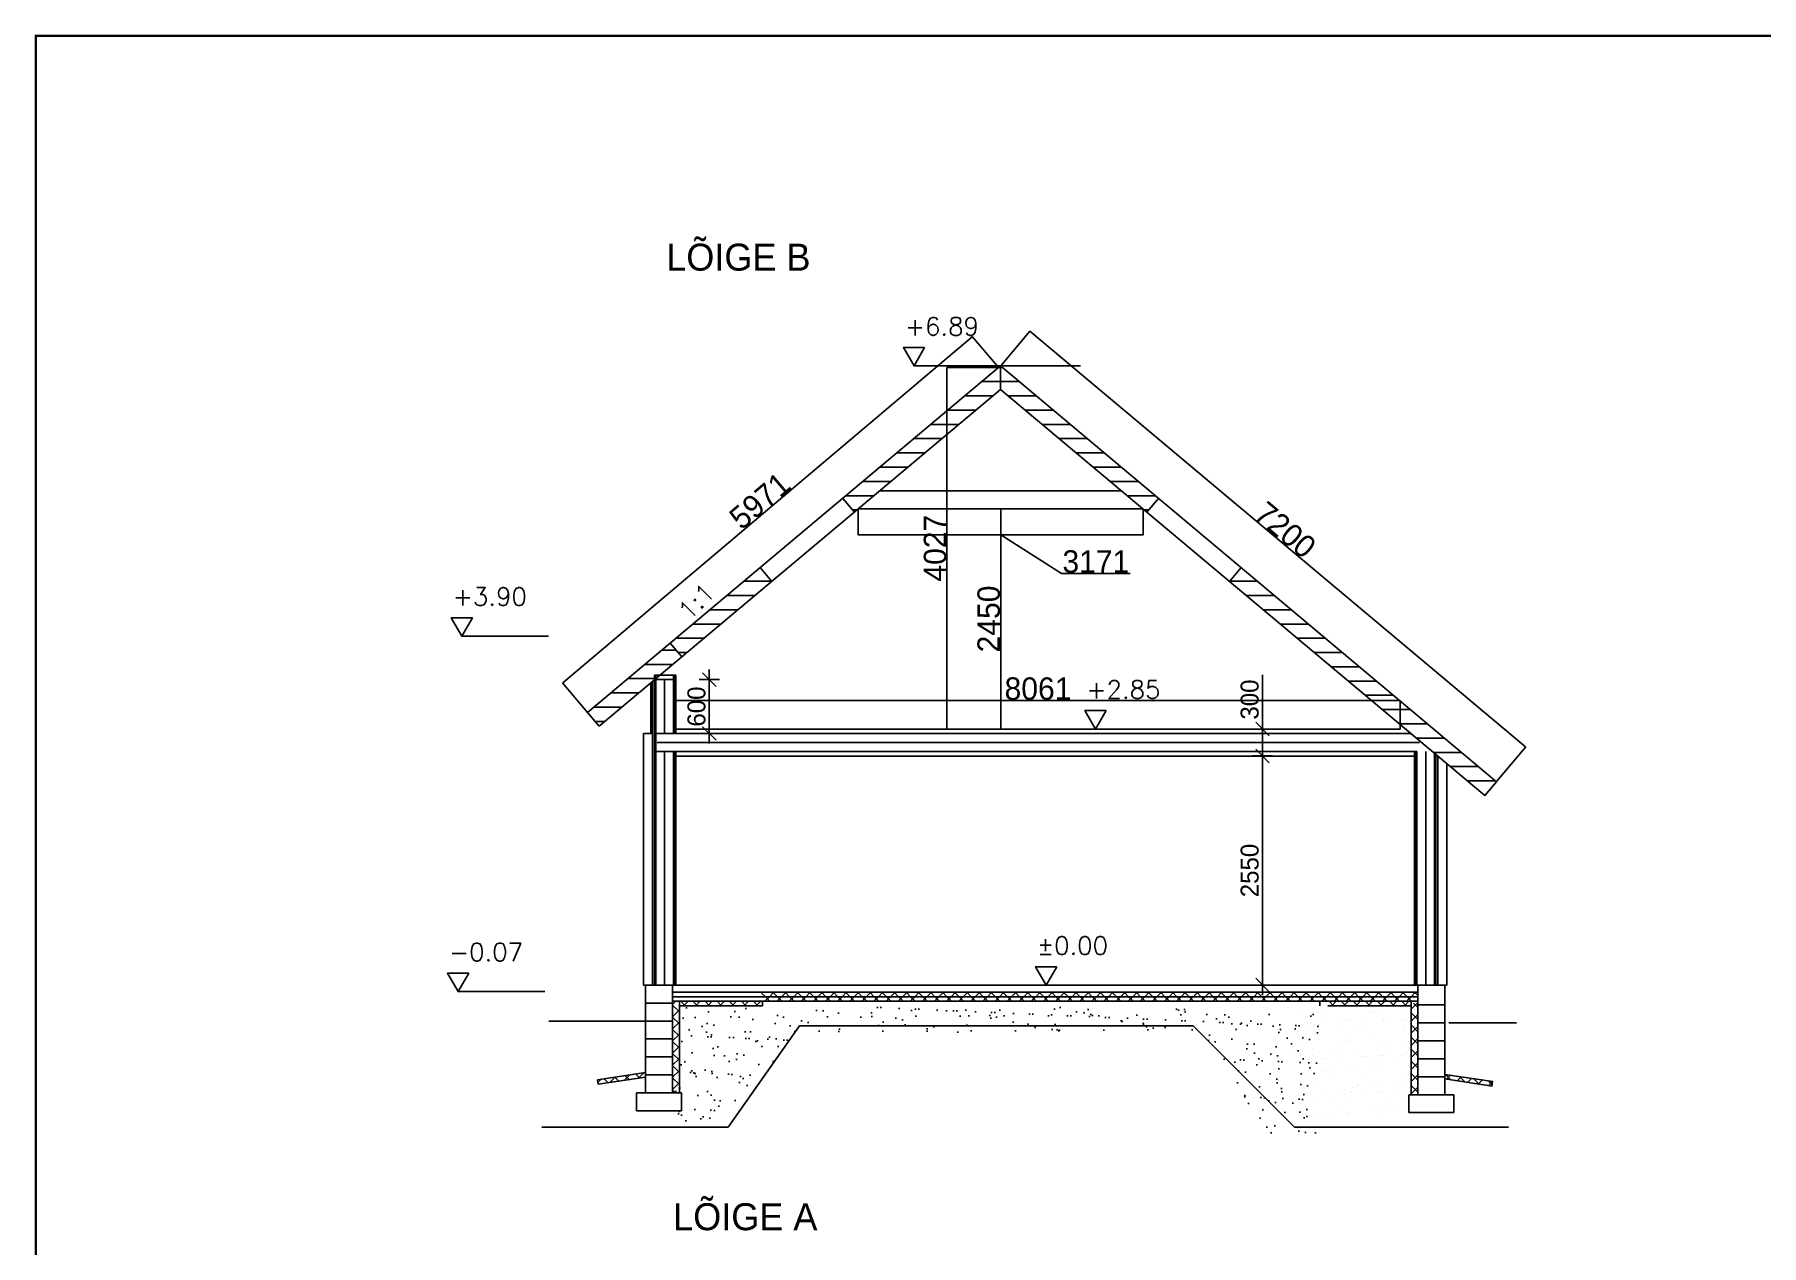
# Model space of a CAD drawing. Header units: millimetres. Extents: x -183747 to 314141, y 291435 to 411008.
# Drawn here: x 127347 to 146561, y 386308 to 399788 of the extents above; entities that cross this region are included whole.
import ezdxf

# ---------------------------------------------------------------- set-up
doc = ezdxf.new("R2010")
doc.units = ezdxf.units.MM
for name, color, linetype in [('KIINTOKAL', 5, 'Continuous'), ('MITAT', 5, 'Continuous'), ('OHUET', 5, 'Continuous'), ('pun', 1, 'Continuous'), ('raam', 7, 'Continuous'), ('soojustus', 6, 'Continuous'), ('uks', 5, 'Continuous')]:
    doc.layers.add(name, color=color, linetype=linetype)
doc.styles.add('ROMANS', font='romans')
doc.linetypes.add('BATTING', pattern='A,0.00254,-2.54,[134,ltypeshp.shx,S=2.54,R=0,X=-2.54,Y=0],-5.08,[134,ltypeshp.shx,S=2.54,R=180,X=2.54,Y=0],-2.54', length=10.16254)
doc.dimstyles.new('ISO-25', dxfattribs={"dimtxt": 2.5, "dimasz": 2.5, "dimexe": 1.25, "dimexo": 0.625, "dimgap": 6.25, "dimtad": 1, "dimdec": 0, "dimtxsty": 'Standard', "dimcen": 2.5, "dimadec": 0, "dimazin": 0, "dimtfac": 1, "dimtdec": 0, "dimtmove": 0, "dimatfit": 3, "dimfxl": 0, "dimarcsym": 0})
doc.dimstyles.new('OMA', dxfattribs={"dimscale": 0, "dimtxt": 150, "dimasz": 5, "dimexe": 1, "dimexo": 1, "dimgap": 42, "dimtad": 1, "dimdec": 0, "dimdsep": 46, "dimtxsty": 'ROMANS', "dimblk": 'MITTA', "dimcen": 1, "dimse1": 1, "dimse2": 1, "dimadec": 0, "dimazin": 0, "dimtfac": 1, "dimtdec": 0, "dimtmove": 2, "dimatfit": 3, "dimldrblk": 'MITTA', "dimfxl": 0, "dimtolj": 1, "dimarcsym": 0})
pattern_1 = [(135, (-12518.06, 395182.6), (-67.35192, -67.35192), []), (225, (-12518.06, 395182.6), (67.35192, -67.35192), [])]
pattern_2 = [(135, (-11527.78, 395182.6), (-67.35192, -67.35192), []), (225, (-11527.78, 395182.6), (67.35192, -67.35192), [])]

# ---------------------------------------------------------------- blocks, each defined once
blk = doc.blocks.new('ca3l')
at = {"color": 0, "linetype": 'ByBlock', "const_width": 0.14}
blk.add_lwpolyline([(192, 0), (192, 143), (0, 143), (0, 0)], close=True, dxfattribs=at)
blk = doc.blocks.new('KORKEUS100')
at = {"layer": 'OHUET'}
blk.add_line((0, 0), (964, 0), dxfattribs=at)
blk.add_lwpolyline([(118, 205), (-118, 205), (0, 0)], close=True, dxfattribs=at)
at = {"layer": 'OHUET', "style": 'ROMANS'}
blk.add_attdef('%%P0.00', (-100, 340), '', height=200, dxfattribs=at)
blk = doc.blocks.new('*D205')
at = {"layer": 'Defpoints', "color": 0}
for p in [(138097, 394507), (138547, 394507), (138550, 392057)]:
    blk.add_point(p, dxfattribs=at)
at = {"layer": 'pun', "color": 0, "lineweight": -2}
for p, q in [((138546, 394507), (138095, 394507)), ((138097, 392059), (138097, 394504)), ((138549, 392057), (138095, 392057))]:
    blk.add_line(p, q, dxfattribs=at)
at = {"layer": 'pun', "color": 0}
for points in [[(138096, 394504), (138097, 394504), (138097, 394507)], [(138096, 392059), (138097, 392059), (138097, 392057)]]:
    blk.add_solid(points, dxfattribs=at)
at = {"layer": 'pun', "color": 0, "insert": (137965, 393282), "char_height": 250, "attachment_point": 5, "rotation": 90}
blk.add_mtext('2450', dxfattribs=at)
blk = doc.blocks.new('MITTA')
at = {"layer": 'Defpoints', "color": 0, "linetype": 'ByBlock'}
blk.add_point((0, 0), dxfattribs=at)
at = {"layer": 'MITAT'}
for p, q in [((37.5, 0), (-37.5, 0)), ((25, 25), (-25, -25)), ((0, 0), (0, 37.5)), ((0, 0), (0, -37.5))]:
    blk.add_line(p, q, dxfattribs=at)
blk = doc.blocks.new('*D204')
at = {"layer": 'Defpoints', "color": 0}
for p in [(141010, 391757), (141110, 391757), (141110, 389207)]:
    blk.add_point(p, dxfattribs=at)
at = {"layer": 'MITAT', "color": 0, "lineweight": -2}
blk.add_line((141010, 389210), (141010, 391754), dxfattribs=at)
at = {"layer": 'MITAT', "color": 0, "lineweight": -2, "xscale": 3, "yscale": 3, "zscale": 3}
for p, rotation in [((141010, 391757), 90), ((141010, 389207), 270)]:
    blk.add_blockref('MITTA', p, dxfattribs=dict(at, rotation=rotation))
at = {"layer": 'MITAT', "color": 0, "insert": (140868, 390482), "char_height": 200, "attachment_point": 5, "rotation": 90}
blk.add_mtext('\\A1;2550', dxfattribs=at)
blk = doc.blocks.new('*D203')
at = {"layer": 'Defpoints', "color": 0}
for p in [(138930, 392057), (141010, 392057), (138930, 391757)]:
    blk.add_point(p, dxfattribs=at)
at = {"layer": 'MITAT', "color": 0, "lineweight": -2}
for p, q in [((141010, 392057), (141010, 392660)), ((141010, 391760), (141010, 392054))]:
    blk.add_line(p, q, dxfattribs=at)
at = {"layer": 'MITAT', "color": 0, "lineweight": -2, "xscale": 3, "yscale": 3, "zscale": 3}
for p, rotation in [((141010, 392057), 90), ((141010, 391757), 270)]:
    blk.add_blockref('MITTA', p, dxfattribs=dict(at, rotation=rotation))
at = {"layer": 'MITAT', "color": 0, "insert": (140868, 392385), "char_height": 200, "attachment_point": 5, "rotation": 90}
blk.add_mtext('\\A1;300', dxfattribs=at)
blk = doc.blocks.new('*D202')
at = {"layer": 'Defpoints', "color": 0}
for p in [(134447, 392607), (134447, 392007), (134855, 392007)]:
    blk.add_point(p, dxfattribs=at)
at = {"layer": 'MITAT', "color": 0, "lineweight": -2}
blk.add_line((134855, 392604), (134855, 392010), dxfattribs=at)
at = {"layer": 'MITAT', "color": 0, "lineweight": -2, "xscale": 3, "yscale": 3, "zscale": 3}
for p, rotation in [((134855, 392607), 90), ((134855, 392007), 270)]:
    blk.add_blockref('MITTA', p, dxfattribs=dict(at, rotation=rotation))
at = {"layer": 'MITAT', "color": 0, "insert": (134713, 392307), "char_height": 200, "attachment_point": 5, "rotation": 90}
blk.add_mtext('\\A1;600', dxfattribs=at)
blk = doc.blocks.new('*D221')
at = {"layer": 'Defpoints', "color": 0}
for p in [(138097, 396098), (143937, 391857), (143612, 391470)]:
    blk.add_point(p, dxfattribs=at)
at = {"layer": 'pun', "color": 0, "lineweight": -2}
for p, q in [((138097, 396099), (138422, 396486)), ((138423, 396484), (143935, 391859)), ((143613, 391471), (143938, 391858))]:
    blk.add_line(p, q, dxfattribs=at)
at = {"layer": 'pun', "color": 0}
for points in [[(138424, 396484), (138423, 396483), (138421, 396485)], [(143935, 391859), (143935, 391859), (143937, 391857)]]:
    blk.add_solid(points, dxfattribs=at)
at = {"layer": 'pun', "color": 0, "insert": (141264, 394272), "char_height": 250, "attachment_point": 5, "rotation": 320}
blk.add_mtext('7200', dxfattribs=at)
blk = doc.blocks.new('*D222')
at = {"layer": 'Defpoints', "color": 0}
for p in [(137782, 396425), (138059, 396098), (133500, 392241)]:
    blk.add_point(p, dxfattribs=at)
at = {"layer": 'pun', "color": 0, "lineweight": -2}
for p, q in [((133226, 392570), (137780, 396424)), ((138059, 396099), (137781, 396426)), ((133500, 392242), (133223, 392570))]:
    blk.add_line(p, q, dxfattribs=at)
at = {"layer": 'pun', "color": 0}
for points in [[(137780, 396424), (137781, 396423), (137782, 396425)], [(133225, 392571), (133226, 392570), (133224, 392569)]]:
    blk.add_solid(points, dxfattribs=at)
at = {"layer": 'pun', "color": 0, "insert": (135418, 394597), "char_height": 250, "attachment_point": 5, "rotation": 40.2329}
blk.add_mtext('5971', dxfattribs=at)
blk = doc.blocks.new('*D223')
at = {"layer": 'Defpoints', "color": 0}
for p in [(134482, 392657), (142543, 392374), (142543, 392057)]:
    blk.add_point(p, dxfattribs=at)
at = {"layer": 'pun', "color": 0, "lineweight": -2}
for p, q in [((134482, 392656), (134482, 392373)), ((134484, 392374), (142540, 392374)), ((142543, 392057), (142543, 392375))]:
    blk.add_line(p, q, dxfattribs=at)
at = {"layer": 'pun', "color": 0}
for points in [[(134484, 392374), (134484, 392373), (134482, 392374)], [(142540, 392374), (142540, 392373), (142543, 392374)]]:
    blk.add_solid(points, dxfattribs=at)
at = {"layer": 'pun', "color": 0, "insert": (138512, 392505), "char_height": 250, "attachment_point": 5}
blk.add_mtext('8061', dxfattribs=at)
blk = doc.blocks.new('*D224')
at = {"layer": 'Defpoints', "color": 0}
for p in [(136511, 394507), (139682, 394507), (139682, 394217)]:
    blk.add_point(p, dxfattribs=at)
at = {"layer": 'pun', "color": 0, "lineweight": -2}
for p, q in [((136511, 394506), (136511, 394216)), ((139682, 394506), (139682, 394216)), ((136514, 394217), (139680, 394217)), ((138097, 394217), (138775, 393788)), ((138775, 393788), (139537, 393788))]:
    blk.add_line(p, q, dxfattribs=at)
at = {"layer": 'pun', "color": 0}
for points in [[(136514, 394218), (136514, 394217), (136511, 394217)], [(139680, 394218), (139680, 394217), (139682, 394217)]]:
    blk.add_solid(points, dxfattribs=at)
at = {"layer": 'pun', "color": 0, "insert": (139156, 393920), "char_height": 250, "attachment_point": 5}
blk.add_mtext('3171', dxfattribs=at)
blk = doc.blocks.new('*D225')
at = {"layer": 'Defpoints', "color": 0}
for p in [(138115, 396083), (137499, 392057), (138153, 392057)]:
    blk.add_point(p, dxfattribs=at)
at = {"layer": 'pun', "color": 0, "lineweight": -2}
for p, q in [((138114, 396083), (137498, 396083)), ((137499, 396081), (137499, 392059)), ((138152, 392057), (137498, 392057))]:
    blk.add_line(p, q, dxfattribs=at)
at = {"layer": 'pun', "color": 0}
for points in [[(137498, 396081), (137499, 396081), (137499, 396083)], [(137498, 392059), (137499, 392059), (137499, 392057)]]:
    blk.add_solid(points, dxfattribs=at)
at = {"layer": 'pun', "color": 0, "insert": (137368, 394070), "char_height": 250, "attachment_point": 5, "rotation": 90}
blk.add_mtext('4027', dxfattribs=at)

msp = doc.modelspace()

# ---------------------------------------------------------------- hatches: boundary and pattern name
at = {"layer": 'pun'}
h = msp.add_hatch(dxfattribs=at)
h.set_pattern_fill('ANSI31', color=256, scale=50, angle=135, style=0)
h.set_pattern_definition([(180, (84217.67, 166530.66), (-1e-14, -158.75), [])])
h.paths.add_polyline_path([(135550.00871, 393700.20723), (135421.45119, 393853.41612), (134419.67955, 393012.82991), (134548.23707, 392859.62102)])
h.paths.add_polyline_path([(136340.70452, 394624.76125), (136469.26204, 394471.55236), (138096.69278, 395837.1289), (138096.69278, 396098.21035)])
h.paths.add_polyline_path([(139724.12371, 394471.5522), (139852.68124, 394624.76109), (138096.69288, 396098.21028), (138096.69288, 395837.12882)])
h.paths.add_polyline_path([(140771.93457, 393853.41596), (140643.37705, 393700.20707), (143483.65525, 391316.93068), (143612.21277, 391470.13956)])
h = msp.add_hatch(dxfattribs=at)
h.set_pattern_fill('ANSI31', color=256, scale=50, angle=135, style=0)
h.set_pattern_definition([(7e-15, (161240.41, 416747.88), (4e-15, 158.75), [])])
h.paths.add_polyline_path([(134548.23707, 392859.62102), (134419.67955, 393012.82991), (133500.42622, 392241.48477), (133628.98374, 392088.27589)])
h = msp.add_hatch(dxfattribs=at)
h.set_pattern_fill('ANSI37', color=256, scale=30, angle=90, style=0)
h.set_pattern_definition(pattern_2)
h.paths.add_polyline_path([(135436.97548, 389126.59539), (135436.97548, 389076.59539), (142736.97548, 389076.59539), (142736.97548, 389126.59539)])
h = msp.add_hatch(dxfattribs=at)
h.set_pattern_fill('ANSI37', color=256, scale=30, angle=270, style=0)
h.set_pattern_definition(pattern_1)
h.paths.add_polyline_path([(134521.69288, 388006.59539), (134446.69288, 388006.59539), (134446.69288, 388806.59539), (134446.69288, 389026.59539), (134521.69288, 389026.59539)])
h = msp.add_hatch(dxfattribs=at)
h.set_pattern_fill('ANSI37', color=256, scale=30, angle=270, style=0)
h.set_pattern_definition(pattern_1)
h.paths.add_polyline_path([(135446.69288, 389026.59539), (135446.69288, 388976.59539), (134521.69288, 388976.59539), (134521.69288, 389026.59539)])
h = msp.add_hatch(dxfattribs=at)
h.set_pattern_fill('ANSI37', color=256, scale=30, angle=90, style=0)
h.set_pattern_definition(pattern_2)
h.paths.add_polyline_path([(135436.97548, 389076.59539), (135436.97548, 389026.59539), (142736.97548, 389026.59539), (142736.97548, 389076.59539)])
h = msp.add_hatch(dxfattribs=at)
h.set_pattern_fill('ANSI37', color=256, scale=30, angle=270, style=0)
h.set_pattern_definition([(135, (-5305.71, 395182.6), (-67.35192, -67.35192), []), (225, (-5305.71, 395182.6), (67.35192, -67.35192), [])])
h.paths.add_polyline_path([(142659.03991, 389026.59539), (142659.03991, 388976.59539), (141734.03991, 388976.59539), (141734.03991, 389026.59539)])
h = msp.add_hatch(dxfattribs=at)
h.set_pattern_fill('ANSI37', color=256, scale=30, angle=90, style=0)
h.set_pattern_definition([(135, (-11527.31, 395182.6), (-67.35192, -67.35192), []), (225, (-11527.31, 395182.6), (67.35192, -67.35192), [])])
h.paths.add_polyline_path([(142662.44278, 387986.59532), (142737.44278, 387986.59532), (142737.44278, 388786.59532), (142737.44278, 389006.59532), (142662.44278, 389006.59532)])
at = {"layer": 'uks'}
h = msp.add_hatch(dxfattribs=at)
h.set_pattern_fill('AR-SAND', color=256, scale=6, angle=225, style=0)
h.set_pattern_definition([(97.5, (288668.73, 395114.7), (214.4288, 200.8521), [0, -231.648, 0, -259.08, 0, -247.65]), (127.5, (288668.73, 395114.7), (113.4066, 494.8397), [0, -124.968, 0, -208.788, 0, -80.01]), (167.5, (288801.27, 394982.14), (-334.9799, 336.1994), [0, -76.2, 0, -274.32, 0, -358.14]), (177.5, (288801.27, 394982.14), (-229.3687, 418.5305), [0, -38.1, 0, -179.832, 0, -205.74])])
h.paths.add_polyline_path([(140292.43861, 388683.96391), (135912.18562, 388683.96391), (134785.10339, 387557.96929), (134503.97224, 387557.96929), (134503.97224, 387718.68541), (134503.97224, 387918.68541), (134478.97224, 387918.68541), (134478.97224, 388958.68541), (140703.97224, 388958.68541), (140703.97224, 388908.68541), (141628.97224, 388908.68541), (141628.97224, 387938.68541), (141603.97224, 387938.68541), (141603.97224, 387738.68541), (141603.97224, 387557.96929), (141086.51932, 387557.96929)])
h = msp.add_hatch(dxfattribs=at)
h.set_pattern_fill('ANSI37', color=256, scale=30, angle=270, style=0)
h.set_pattern_definition([(135, (-12618.06, 395182.6), (-67.35192, -67.35192), []), (225, (-12618.06, 395182.6), (67.35192, -67.35192), [])])
h.paths.add_polyline_path([(134146.69288, 388181.31116), (134146.69288, 388231.86953), (133612.59916, 388151.82792), (133620.00962, 388102.38011)])
h = msp.add_hatch(dxfattribs=at)
h.set_pattern_fill('ANSI37', color=256, scale=30, angle=90, style=0)
h.set_pattern_definition([(135, (-11427.31, 395182.6), (-67.35192, -67.35192), []), (225, (-11427.31, 395182.6), (67.35192, -67.35192), [])])
h.paths.add_polyline_path([(143037.44278, 388211.86946), (143037.44278, 388161.31109), (143564.12604, 388082.38004), (143571.5365, 388131.82784)])

# ---------------------------------------------------------------- linework, layer by layer
for p, q in [((138096.69288, 396098.21043), (133500.42622, 392241.48477)), ((138096.69278, 395837.1289), (138096.69278, 396098.21035)), ((138096.69278, 395837.1289), (138096.69278, 396098.21035)), ((138096.69278, 395837.1289), (138096.69278, 396098.21035)), ((138096.69278, 395837.1289), (138096.69278, 396098.21035)), ((138096.69278, 396098.21035), (143612.21277, 391470.13956)), ((138096.69288, 395837.12897), (138096.69288, 396098.21043)), ((138096.69288, 395837.12897), (138096.69288, 396098.21043)), ((138096.69288, 395837.12897), (138096.69288, 396098.21043)), ((138096.69288, 395837.12897), (138096.69288, 396098.21043)), ((138096.69288, 395837.12897), (133628.98374, 392088.27589)), ((138096.69278, 395837.1289), (143483.65525, 391316.93068)), ((136749.37542, 394706.59539), (138096.69278, 394706.59539)), ((138096.69278, 394706.59532), (139444.01024, 394706.59532)), ((136340.7046, 394624.76116), (136469.26212, 394471.55227)), ((136511.0247, 394506.59539), (138096.69278, 394506.59539)), ((138096.69278, 394506.59532), (139682.36096, 394506.59532)), ((139852.68124, 394624.76109), (139724.12371, 394471.5522)), ((135421.45126, 393853.41602), (135550.00879, 393700.20714)), ((140771.93457, 393853.41596), (140643.37705, 393700.20707)), ((134419.67955, 393012.82991), (134548.23707, 392859.62102)), ((134204.69279, 392006.59539), (134204.69281, 392571.35335)), ((134224.69279, 392006.59539), (134224.69281, 392588.13534)), ((134246.69269, 389206.5954), (134246.69281, 392656.59553)), ((134246.69288, 392656.59539), (134481.69281, 392656.59539)), ((134246.69288, 392606.59539), (134446.69288, 392606.59539)), ((134258.69269, 389206.59553), (134258.69281, 392656.59553)), ((134456.69279, 392006.59552), (134456.69281, 392656.59552)), ((134468.69279, 392006.59552), (134468.69281, 392656.59552)), ((134481.69279, 392006.59552), (134481.69281, 392656.59552)), ((133500.42622, 392241.48477), (133628.98374, 392088.27589)), ((134124.69269, 389206.5954), (134124.69279, 392006.59539)), ((134124.69279, 392006.59539), (134224.69279, 392006.59539)), ((134224.69269, 389206.5954), (134224.69279, 392006.59539)), ((134258.69279, 392006.59539), (138096.69278, 392006.59539)), ((134481.69279, 392056.59532), (138096.69278, 392056.59532)), ((138096.69278, 392056.59532), (142542.56958, 392056.59532)), ((138096.69278, 392006.59532), (142661.74494, 392006.59532)), ((134246.69288, 391806.59539), (138096.69278, 391806.59539)), ((134456.69269, 389206.59552), (134456.69278, 391806.59552)), ((134468.69269, 389206.59552), (134468.69278, 391806.59552)), ((134481.69269, 389206.59552), (134481.69278, 391806.59552)), ((138096.69278, 391806.59532), (142727.44269, 391806.59532)), ((142702.44278, 389206.59573), (142702.44269, 391806.59573)), ((142715.44278, 389206.59573), (142715.44269, 391806.59573)), ((142727.44278, 389206.59573), (142727.44269, 391806.59573)), ((142925.44278, 389206.59574), (142925.44269, 391785.32663)), ((142937.44278, 389206.59532), (142937.44269, 391775.25743)), ((134468.69278, 391756.59539), (138096.69278, 391756.59539)), ((138096.69278, 391756.59532), (142702.4427, 391756.59532)), ((142959.44278, 389206.59532), (142959.4427, 391756.79724)), ((143059.44278, 389206.59532), (143059.4427, 391672.88727)), ((143612.21277, 391470.13956), (143483.65525, 391316.93068)), ((138096.69278, 389206.59539), (134124.69269, 389206.5954)), ((134146.69288, 388806.59539), (134146.69269, 389206.5954)), ((134446.69288, 389206.59539), (134246.69288, 389206.59539)), ((134446.69288, 388806.59539), (134446.69288, 389206.59539)), ((138184.03991, 389126.59539), (134446.69288, 389126.59539)), ((141996.69278, 389206.59532), (138096.69278, 389206.59532)), ((142736.97548, 389126.59539), (138184.03991, 389126.59539)), ((141996.69278, 389206.59532), (143059.44278, 389206.59532)), ((142737.44278, 387986.59532), (142737.44278, 389206.59532)), ((143037.44278, 389206.59532), (143037.44278, 388786.59532)), ((143037.44278, 388786.59532), (143037.44278, 389206.59532)), ((134146.69288, 388006.59539), (134146.69288, 388806.59539)), ((134446.69288, 388006.59539), (134446.69288, 388806.59539)), ((143037.44278, 387986.59532), (143037.44278, 388786.59532)), ((134046.69288, 387806.59539), (134046.69288, 388006.59539)), ((134046.69288, 388006.59539), (134546.69288, 388006.59539)), ((134446.69288, 388006.59539), (134146.69288, 388006.59539)), ((134546.69288, 387806.59539), (134546.69288, 388006.59539)), ((142637.44278, 387786.59532), (142637.44278, 387986.59532)), ((143137.44278, 387986.59532), (142637.44278, 387986.59532)), ((142734.03991, 387986.59532), (143034.03991, 387986.59532)), ((143137.44278, 387786.59532), (143137.44278, 387986.59532)), ((134046.69288, 387806.59539), (134546.69288, 387806.59539)), ((143137.44278, 387786.59532), (142637.44278, 387786.59532))]:
    msp.add_line(p, q)
at = {"layer": 'KIINTOKAL'}
msp.add_line((138985.26067, 396098.21043), (137132.61181, 396098.21043), dxfattribs=at)
at = {"layer": 'soojustus', "linetype": 'BATTING', "ltscale": 9.6}
for p, q in [((134355.92551, 392606.59553), (134355.92549, 392006.59553)), ((134355.92548, 391806.59553), (134355.92539, 389206.59553)), ((142828.21, 391806.59574), (142828.21009, 389206.59574))]:
    msp.add_line(p, q, dxfattribs=at)
at = {"layer": 'soojustus', "linetype": 'BATTING', "ltscale": 10}
msp.add_line((134275.83963, 391906.80826), (142757.90065, 391907.24599), dxfattribs=at)
at = {"layer": 'uks'}
for p, q in [((134146.69288, 388786.59539), (134146.69269, 389206.5954)), ((134446.69288, 389006.59539), (134146.69288, 389006.59539)), ((138184.03991, 389076.59539), (134446.69288, 389076.59539)), ((138184.03991, 389026.59539), (134446.69288, 389026.59539)), ((134521.69288, 388006.59539), (134521.69288, 389026.59539)), ((135446.69288, 388976.59539), (134521.69288, 388976.59539)), ((135446.69288, 388976.59539), (135446.69288, 389026.59539)), ((142736.97548, 389076.59539), (138184.03991, 389076.59539)), ((142736.97548, 389026.59539), (138184.03991, 389026.59539)), ((141540.73348, 389006.03059), (141540.73348, 389006.03059)), ((141633.04045, 388896.13073), (141633.04045, 388896.13073)), ((141646.69278, 388976.59539), (141646.69278, 389026.59539)), ((141716.50653, 388917.23313), (141716.50653, 388917.23313)), ((141737.44278, 388976.59539), (142662.44278, 388976.59539)), ((141881.28599, 388952.14217), (141881.28599, 388952.14217)), ((142128.03961, 388996.8214), (142128.03961, 388996.8214)), ((142208.89995, 388916.29871), (142208.89995, 388916.29871)), ((142247.26616, 388900.72898), (142247.26616, 388900.72898)), ((142257.60695, 388979.77491), (142257.60695, 388979.77491)), ((142321.65992, 388917.22168), (142321.65992, 388917.22168)), ((142372.70455, 389025.63552), (142372.70455, 389025.63552)), ((142589.47744, 388976.59539), (142589.47744, 388976.59539)), ((142662.44278, 387986.59532), (142662.44278, 389026.59532)), ((142737.44278, 388986.59532), (143037.44278, 388986.59532)), ((134146.69288, 388806.59539), (133068.77915, 388806.59539)), ((134446.69288, 388806.59539), (134146.69288, 388806.59539)), ((135064.14581, 387625.87927), (135858.22651, 388751.87389)), ((135858.22651, 388751.87389), (138096.69278, 388751.87389)), ((138096.69278, 388751.87381), (140238.4794, 388751.87381)), ((140238.4794, 388751.87381), (141365.56163, 387625.87919)), ((141388.37551, 388867.3166), (141388.37551, 388867.3166)), ((141505.11934, 388791.13358), (141505.11934, 388791.13358)), ((141543.18308, 388792.79548), (141543.18308, 388792.79548)), ((141555.40423, 388747.34688), (141555.40423, 388747.34688)), ((141591.72383, 388754.61315), (141591.72383, 388754.61315)), ((141629.79799, 388763.83958), (141629.79799, 388763.83958)), ((141640.43083, 388818.08935), (141640.43083, 388818.08935)), ((141722.84392, 388800.63964), (141722.84392, 388800.63964)), ((141897.61551, 388823.2133), (141897.61551, 388823.2133)), ((141928.3881, 388809.61389), (141928.3881, 388809.61389)), ((141966.45184, 388811.27579), (141966.45184, 388811.27579)), ((142081.79787, 388750.65605), (142081.79787, 388750.65605)), ((142095.71479, 388751.29008), (142095.71479, 388751.29008)), ((142146.11268, 388819.11995), (142146.11268, 388819.11995)), ((142342.46842, 388795.9693), (142342.46842, 388795.9693)), ((142351.65686, 388828.09421), (142351.65686, 388828.09421)), ((142389.7206, 388829.75611), (142389.7206, 388829.75611)), ((142569.38144, 388837.60027), (142569.38144, 388837.60027)), ((142574.19129, 388749.72164), (142574.19129, 388749.72164)), ((142587.13336, 388824.78343), (142587.13336, 388824.78343)), ((142604.14819, 388717.91169), (142604.14819, 388717.91169)), ((142622.89829, 388813.19784), (142622.89829, 388813.19784)), ((142737.44278, 388786.59532), (143037.44278, 388786.59532)), ((143084.03991, 388786.59532), (143835.33295, 388786.59532)), ((134446.69288, 388606.59539), (134146.69288, 388606.59539)), ((141356.0507, 388621.78528), (141356.0507, 388621.78528)), ((141464.62175, 388588.97049), (141464.62175, 388588.97049)), ((141602.80432, 388666.46451), (141602.80432, 388666.46451)), ((141847.46926, 388695.27864), (141847.46926, 388695.27864)), ((141912.28627, 388564.52959), (141912.28627, 388564.52959)), ((141957.01517, 388588.03607), (141957.01517, 388588.03607)), ((141986.68002, 388581.02229), (141986.68002, 388581.02229)), ((142005.72217, 388651.51227), (142005.72217, 388651.51227)), ((142254.49754, 388640.39601), (142254.49754, 388640.39601)), ((142310.1436, 388550.43798), (142310.1436, 388550.43798)), ((142447.08921, 388584.07898), (142447.08921, 388584.07898)), ((142556.89722, 388595.11721), (142556.89722, 388595.11721)), ((142737.44278, 388586.59532), (143037.44278, 388586.59532)), ((134446.69288, 388406.59539), (134146.69288, 388406.59539)), ((141339.83905, 388426.35051), (141339.83905, 388426.35051)), ((141388.54605, 388489.82671), (141388.54605, 388489.82671)), ((141493.47525, 388382.10917), (141493.47525, 388382.10917)), ((141562.63561, 388487.01391), (141562.63561, 388487.01391)), ((141570.47951, 388420.93319), (141570.47951, 388420.93319)), ((141699.01943, 388391.08343), (141699.01943, 388391.08343)), ((141737.08317, 388392.74532), (141737.08317, 388392.74532)), ((141753.83739, 388323.24964), (141753.83739, 388323.24964)), ((141817.23313, 388465.61242), (141817.23313, 388465.61242)), ((141829.91309, 388422.39342), (141829.91309, 388422.39342)), ((141916.74401, 388400.58949), (141916.74401, 388400.58949)), ((142061.89807, 388494.42654), (142061.89807, 388494.42654)), ((142122.28819, 388409.56374), (142122.28819, 388409.56374)), ((142160.35193, 388411.22564), (142160.35193, 388411.22564)), ((142269.1683, 388381.7123), (142269.1683, 388381.7123)), ((142322.30651, 388421.459), (142322.30651, 388421.459)), ((142340.01277, 388419.0698), (142340.01277, 388419.0698)), ((142343.56205, 388398.205), (142343.56205, 388398.205)), ((142371.01351, 388484.9352), (142371.01351, 388484.9352)), ((142524.57241, 388349.58589), (142524.57241, 388349.58589)), ((142545.55695, 388428.04405), (142545.55695, 388428.04405)), ((142583.62069, 388429.70595), (142583.62069, 388429.70595)), ((142611.37957, 388457.57872), (142611.37957, 388457.57872)), ((142737.44278, 388386.59532), (143037.44278, 388386.59532)), ((133612.59916, 388151.82792), (134146.69288, 388231.86953)), ((133620.00962, 388102.38011), (133612.59916, 388151.82792)), ((133620.00962, 388102.38011), (134146.69288, 388181.31116)), ((134446.69288, 388206.59539), (134146.69288, 388206.59539)), ((141536.66278, 388164.06966), (141536.66278, 388164.06966)), ((141577.30637, 388228.33021), (141577.30637, 388228.33021)), ((141651.70013, 388244.8229), (141651.70013, 388244.8229)), ((141705.13039, 388259.77343), (141705.13039, 388259.77343)), ((141784.90832, 388220.0811), (141784.90832, 388220.0811)), ((141919.51765, 388304.19662), (141919.51765, 388304.19662)), ((142031.66194, 388264.76032), (142031.66194, 388264.76032)), ((142119.12873, 388156.67256), (142119.12873, 388156.67256)), ((142195.20443, 388255.81634), (142195.20443, 388255.81634)), ((142276.32688, 388293.57445), (142276.32688, 388293.57445)), ((142626.05033, 388198.89501), (142626.05033, 388198.89501)), ((142737.44278, 388186.59532), (143037.44278, 388186.59532)), ((143571.5365, 388131.82784), (143037.44278, 388211.86946)), ((143564.12604, 388082.38004), (143037.44278, 388161.31109)), ((143560.72316, 388082.38004), (143568.13363, 388131.82784)), ((141453.24561, 387931.5108), (141453.24561, 387931.5108)), ((141469.65077, 387972.55296), (141469.65077, 387972.55296)), ((141501.95261, 387994.987), (141501.95261, 387994.987)), ((141506.42665, 387934.40344), (141506.42665, 387934.40344)), ((141507.71451, 387974.21486), (141507.71451, 387974.21486)), ((141578.02831, 388094.13078), (141578.02831, 388094.13078)), ((141584.53775, 387967.99723), (141584.53775, 387967.99723)), ((141687.37535, 387982.05902), (141687.37535, 387982.05902)), ((141751.09159, 387963.21756), (141751.09159, 387963.21756)), ((141892.91953, 387991.03327), (141892.91953, 387991.03327)), ((141930.98326, 387992.69517), (141930.98326, 387992.69517)), ((141934.1884, 388045.51292), (141934.1884, 388045.51292)), ((141999.33713, 388019.229), (141999.33713, 388019.229)), ((142008.58216, 388062.00561), (142008.58216, 388062.00561)), ((142070.42173, 388093.19636), (142070.42173, 388093.19636)), ((142110.6441, 388000.53933), (142110.6441, 388000.53933)), ((142246.09075, 388063.90823), (142246.09075, 388063.90823)), ((142276.39968, 388121.37933), (142276.39968, 388121.37933)), ((142316.18829, 388009.51358), (142316.18829, 388009.51358)), ((142354.25202, 388011.17548), (142354.25202, 388011.17548)), ((142484.42007, 387990.09549), (142484.42007, 387990.09549)), ((142490.75569, 388092.72236), (142490.75569, 388092.72236)), ((142533.91286, 388019.01964), (142533.91286, 388019.01964)), ((142560.49576, 388089.23927), (142560.49576, 388089.23927)), ((141818.53695, 387764.93372), (141818.53695, 387764.93372)), ((141867.24395, 387828.40992), (141867.24395, 387828.40992)), ((141941.41978, 387785.17994), (141941.41978, 387785.17994)), ((141943.31965, 387927.5537), (141943.31965, 387927.5537)), ((141965.5204, 387762.36547), (141965.5204, 387762.36547)), ((142213.76593, 387818.37691), (142213.76593, 387818.37691)), ((142291.07044, 387862.69563), (142291.07044, 387862.69563)), ((142308.61098, 387760.97663), (142308.61098, 387760.97663)), ((142365.46419, 387879.18832), (142365.46419, 387879.18832)), ((142435.71306, 387926.61929), (142435.71306, 387926.61929)), ((142460.51956, 387863.05614), (142460.51956, 387863.05614)), ((132991.93233, 387625.87927), (135064.14581, 387625.87927)), ((141365.56163, 387625.87919), (143747.98582, 387625.8792)), ((141474.10184, 387688.87212), (141474.10184, 387688.87212)), ((141599.20851, 387709.31353), (141599.20851, 387709.31353)), ((141673.60226, 387725.80623), (141673.60226, 387725.80623)), ((141720.85546, 387733.55134), (141720.85546, 387733.55134)), ((142232.53529, 387661.83285), (142232.53529, 387661.83285))]:
    msp.add_line(p, q, dxfattribs=at)

# ---------------------------------------------------------------- block references
at = {"layer": 'KIINTOKAL'}
for p, values in [((137132.61181, 396098.21043), {'%%P0.00': '+6.89'}), ((132102.0931, 393090.83413), {'%%P0.00': '+3.90'}), ((139152.02184, 392056.59532), {'%%P0.00': '+2.85'}), ((132059.95034, 389133.95932), {'%%P0.00': '-0.07'}), ((138602.58824, 389206.59532), {'%%P0.00': '%%P0.00'})]:
    msp.add_blockref('KORKEUS100', p, dxfattribs=at).add_auto_attribs(values)
at = {"layer": 'raam', "ltscale": 0.5, "xscale": 200, "yscale": 200, "zscale": 200}
msp.add_blockref('ca3l', (127361.48762, 371173.70018), dxfattribs=at)

# ---------------------------------------------------------------- texts
at = {"layer": 'MITAT', "style": 'ROMANS'}
msp.add_text('1:1', height=200, rotation=44.999999999, dxfattribs=at).set_placement((134630.705, 393254.75509))
at = {"layer": 'pun'}
for s, p in [('LÕIGE B', (134375.85832, 397159.51413)), ('LÕIGE A', (134452.6327, 386478.17937))]:
    msp.add_text(s, height=300, dxfattribs=at).set_placement(p)

# ---------------------------------------------------------------- dimensions: what is measured, and where the dimension line sits
at = {"layer": 'MITAT'}
for base, p1, p2, angle, picture, middle in [((134855.29671, 392006.59539), (134446.69288, 392606.59539), (134446.69288, 392006.59539), 270, '*D202', (134713.29671, 392306.59539)), ((141010.41422, 391756.59532), (141110.41422, 389206.59532), (141110.41422, 391756.59532), 90, '*D204', (140868.41422, 390481.59532))]:
    dim = msp.add_linear_dim(base=base, p1=p1, p2=p2, angle=angle, dimstyle='OMA', override={"dimscale": 1, "dimtxt": 200, "dimasz": 3, "dimdec": 4, "dimtxsty": 'Standard', "dimblk1": 'MITTA', "dimblk2": 'MITTA', "dimsah": 1, "dimtdec": 4, "dimtmove": 0, "dimtzin": 0}, dxfattribs=at)
    dim.commit()
    dim.dimension.update_dxf_attribs({"geometry": picture, "text_midpoint": middle})
dim = msp.add_linear_dim(base=(141010.41422, 392056.59532), p1=(138929.78685, 391756.59532), p2=(138929.78685, 392056.59532), angle=90, dimstyle='OMA', override={"dimscale": 1, "dimtxt": 200, "dimasz": 3, "dimdec": 4, "dimtxsty": 'Standard', "dimblk1": 'MITTA', "dimblk2": 'MITTA', "dimsah": 1, "dimtdec": 4, "dimtmove": 0, "dimtzin": 0}, dxfattribs=at)
dim.commit()
dim.dimension.update_dxf_attribs({"geometry": '*D203', "text_midpoint": (141010.41422, 392384.92865), "dimtype": 160})
at = {"layer": 'pun'}
for p1, p2, distance, picture, middle in [((133500.42622, 392241.48477), (138058.93624, 396098.21043), 428.51011, '*D222', (135418.13449, 394597.18276)), ((138096.69269, 396098.21043), (143612.21277, 391470.13956), 505.30878, '*D221', (141263.62483, 394271.80731))]:
    dim = msp.add_aligned_dim(p1=p1, p2=p2, distance=distance, dimstyle='ISO-25', override={"dimtxt": 250, "dimtmove": 1}, dxfattribs=at)
    dim.commit()
    dim.dimension.update_dxf_attribs({"geometry": picture, "text_midpoint": middle})
for base, p1, p2, picture, middle in [((137498.75488, 392056.59532), (138114.62672, 396083.162), (138152.94278, 392056.59532), '*D225', (137367.50488, 394069.87866)), ((138096.69278, 394506.59532), (138550.05452, 392056.59532), (138546.69278, 394506.59532), '*D205', (137965.44278, 393281.59532))]:
    dim = msp.add_linear_dim(base=base, p1=p1, p2=p2, angle=90, dimstyle='ISO-25', override={"dimtxt": 250, "dimtmove": 1}, dxfattribs=at)
    dim.commit()
    dim.dimension.update_dxf_attribs({"geometry": picture, "text_midpoint": middle})
dim = msp.add_linear_dim(base=(139682.36096, 394217.1037), p1=(136511.0247, 394506.59539), p2=(139682.36096, 394506.59532), dimstyle='ISO-25', override={"dimtxt": 250, "dimtmove": 1}, dxfattribs=at)
dim.commit()
dim.dimension.update_dxf_attribs({"geometry": '*D224', "text_midpoint": (138780.86707, 393788.36644), "dimtype": 160})
dim = msp.add_linear_dim(base=(142542.56958, 392373.7594), p1=(134481.69281, 392656.59552), p2=(142542.56958, 392056.59532), dimstyle='ISO-25', override={"dimtxt": 250, "dimtmove": 1}, dxfattribs=at)
dim.commit()
dim.dimension.update_dxf_attribs({"geometry": '*D223', "text_midpoint": (138512.1312, 392505.0094)})

doc.saveas('drawing.dxf')
